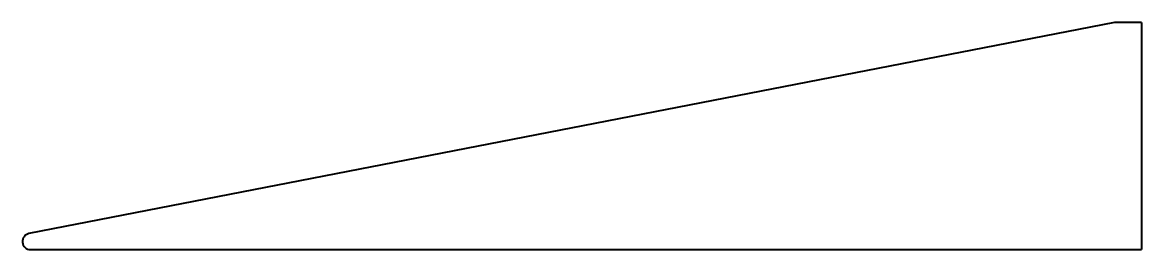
# Model space of a CAD drawing. Header units: inches. Extents: x 0.8 to 11.8, y 0.1 to 2.4.
import ezdxf

# ---------------------------------------------------------------- set-up
doc = ezdxf.new("R2010")
doc.units = ezdxf.units.IN
doc.header["$MEASUREMENT"] = 0
doc.layers.add('Visible', color=7, linetype='Continuous', lineweight=40)

msp = doc.modelspace()

# ---------------------------------------------------------------- linework, layer by layer
at = {"layer": 'Visible'}
for p, q in [((11.575, 2.375), (0.816, 0.284)), ((11.844, 2.375), (11.575, 2.375)), ((11.844, 2.375), (11.844, 0.125)), ((0.831, 0.125), (11.844, 0.125))]:
    msp.add_line(p, q, dxfattribs=at)
msp.add_arc((0.831, 0.205), 0.08, 101, 270, dxfattribs=at)

doc.saveas('drawing.dxf')
